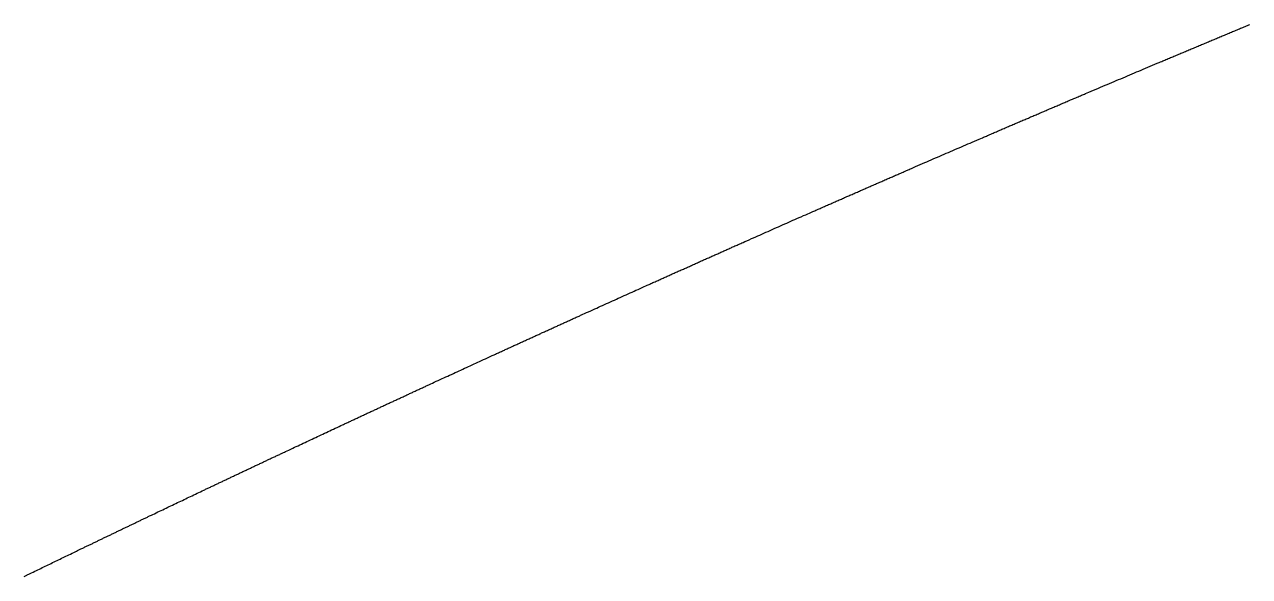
# Model space of a CAD drawing. Header units: millimetres. Extents: x 0 to 2438, y 0 to 1219.
# Drawn here: x 926.518 to 927.961, y 181.218 to 181.868 of the extents above; entities that cross this region are included whole.
import ezdxf

# ---------------------------------------------------------------- set-up
doc = ezdxf.new("R2010")
doc.units = ezdxf.units.MM
doc.layers.add('TEST_CUT_FIRST', color=1, linetype='Continuous')

msp = doc.modelspace()

# ---------------------------------------------------------------- linework, layer by layer
at = {"layer": 'TEST_CUT_FIRST'}
msp.add_lwpolyline([(926.5173, 181.2177), (926.5182, 181.2182), (926.519, 181.2186), (926.5198, 181.2189), (926.5205, 181.2193), (926.5212, 181.2196), (926.522, 181.22), (926.5231, 181.2205), (926.5246, 181.2213), (926.5263, 181.2221), (926.5282, 181.223), (926.5301, 181.2239), (926.5319, 181.2248), (926.5337, 181.2257), (926.5354, 181.2265), (926.5371, 181.2273), (926.5388, 181.2282), (926.5405, 181.229), (926.5423, 181.2298), (926.5441, 181.2307), (926.5458, 181.2315), (926.5476, 181.2324), (926.5493, 181.2332), (926.551, 181.2341), (926.5528, 181.2349), (926.5545, 181.2358), (926.5563, 181.2366), (926.558, 181.2375), (926.5598, 181.2383), (926.5615, 181.2392), (926.5633, 181.24), (926.565, 181.2408), (926.5667, 181.2417), (926.5685, 181.2425), (926.5702, 181.2433), (926.572, 181.2442), (926.5739, 181.2451), (926.5758, 181.246), (926.5775, 181.2469), (926.579, 181.2476), (926.5802, 181.2482), (926.5811, 181.2486), (926.5819, 181.249), (926.5827, 181.2494), (926.5835, 181.2498), (926.5844, 181.2502), (926.5854, 181.2507), (926.5864, 181.2511), (926.5873, 181.2516), (926.5882, 181.252), (926.5891, 181.2525), (926.59, 181.2529), (926.5909, 181.2533), (926.5918, 181.2538), (926.5928, 181.2542), (926.5937, 181.2547), (926.5946, 181.2551), (926.5955, 181.2556), (926.5964, 181.256), (926.5974, 181.2564), (926.5983, 181.2569), (926.5992, 181.2573), (926.6001, 181.2578), (926.601, 181.2582), (926.6019, 181.2587), (926.6029, 181.2591), (926.6038, 181.2595), (926.6047, 181.26), (926.6056, 181.2604), (926.6065, 181.2609), (926.6075, 181.2613), (926.6084, 181.2617), (926.6093, 181.2622), (926.6102, 181.2626), (926.6111, 181.2631), (926.6121, 181.2635), (926.613, 181.264), (926.6139, 181.2644), (926.6148, 181.2648), (926.6157, 181.2653), (926.6166, 181.2657), (926.6176, 181.2662), (926.6185, 181.2666), (926.6194, 181.267), (926.6203, 181.2675), (926.6212, 181.2679), (926.6222, 181.2684), (926.6231, 181.2688), (926.624, 181.2693), (926.6249, 181.2697), (926.6258, 181.2701), (926.6268, 181.2706), (926.6277, 181.271), (926.6286, 181.2715), (926.6295, 181.2719), (926.6304, 181.2723), (926.6314, 181.2728), (926.6323, 181.2732), (926.6332, 181.2737), (926.6341, 181.2741), (926.635, 181.2746), (926.636, 181.275), (926.6369, 181.2754), (926.6378, 181.2759), (926.6387, 181.2763), (926.6396, 181.2768), (926.6406, 181.2772), (926.6415, 181.2776), (926.6424, 181.2781), (926.6433, 181.2785), (926.6442, 181.279), (926.6452, 181.2794), (926.6461, 181.2798), (926.647, 181.2803), (926.6479, 181.2807), (926.6488, 181.2812), (926.6498, 181.2816), (926.6507, 181.2821), (926.6516, 181.2825), (926.6525, 181.2829), (926.6535, 181.2834), (926.6544, 181.2838), (926.6553, 181.2843), (926.6562, 181.2847), (926.6571, 181.2851), (926.658, 181.2856), (926.659, 181.286), (926.6599, 181.2865), (926.6609, 181.2869), (926.6618, 181.2874), (926.6628, 181.2878), (926.6636, 181.2882), (926.6643, 181.2886), (926.6651, 181.289), (926.6661, 181.2894), (926.6673, 181.29), (926.6689, 181.2908), (926.6708, 181.2917), (926.6729, 181.2927), (926.675, 181.2937), (926.677, 181.2946), (926.6789, 181.2955), (926.6808, 181.2964), (926.6827, 181.2973), (926.6846, 181.2982), (926.6865, 181.2992), (926.6884, 181.3001), (926.6904, 181.301), (926.6923, 181.3019), (926.6942, 181.3028), (926.6961, 181.3038), (926.6981, 181.3047), (926.7, 181.3056), (926.7019, 181.3065), (926.7038, 181.3074), (926.7058, 181.3083), (926.7077, 181.3093), (926.7096, 181.3102), (926.7115, 181.3111), (926.7135, 181.312), (926.7153, 181.3129), (926.7172, 181.3138), (926.7192, 181.3147), (926.7212, 181.3157), (926.7232, 181.3167), (926.7253, 181.3176), (926.7272, 181.3186), (926.7289, 181.3193), (926.7302, 181.3199), (926.7312, 181.3204), (926.732, 181.3208), (926.7329, 181.3212), (926.7338, 181.3217), (926.7348, 181.3222), (926.7358, 181.3226), (926.7369, 181.3231), (926.7379, 181.3236), (926.7389, 181.3241), (926.7399, 181.3246), (926.7409, 181.325), (926.7419, 181.3255), (926.7429, 181.326), (926.7439, 181.3265), (926.7449, 181.3269), (926.7459, 181.3274), (926.7469, 181.3279), (926.7479, 181.3284), (926.7489, 181.3289), (926.7499, 181.3293), (926.7509, 181.3298), (926.7519, 181.3303), (926.7529, 181.3308), (926.7539, 181.3312), (926.755, 181.3317), (926.756, 181.3322), (926.757, 181.3327), (926.758, 181.3331), (926.759, 181.3336), (926.76, 181.3341), (926.761, 181.3346), (926.762, 181.335), (926.763, 181.3355), (926.764, 181.336), (926.765, 181.3365), (926.766, 181.3369), (926.767, 181.3374), (926.768, 181.3379), (926.769, 181.3384), (926.77, 181.3388), (926.771, 181.3393), (926.772, 181.3398), (926.773, 181.3403), (926.774, 181.3407), (926.775, 181.3412), (926.776, 181.3417), (926.7771, 181.3422), (926.7781, 181.3426), (926.7791, 181.3431), (926.7801, 181.3436), (926.7811, 181.3441), (926.7821, 181.3445), (926.7831, 181.345), (926.7841, 181.3455), (926.7851, 181.346), (926.7861, 181.3464), (926.7871, 181.3469), (926.7881, 181.3474), (926.7891, 181.3479), (926.7901, 181.3483), (926.7911, 181.3488), (926.7921, 181.3493), (926.7931, 181.3498), (926.7941, 181.3502), (926.7952, 181.3507), (926.7962, 181.3512), (926.7972, 181.3517), (926.7982, 181.3521), (926.7992, 181.3526), (926.8002, 181.3531), (926.8012, 181.3536), (926.8022, 181.354), (926.8032, 181.3545), (926.8042, 181.355), (926.8052, 181.3554), (926.8062, 181.3559), (926.8072, 181.3564), (926.8082, 181.3569), (926.8092, 181.3573), (926.8103, 181.3578), (926.8113, 181.3583), (926.8123, 181.3588), (926.8133, 181.3592), (926.8143, 181.3597), (926.8153, 181.3602), (926.8163, 181.3607), (926.8173, 181.3611), (926.8184, 181.3616), (926.8194, 181.3621), (926.8204, 181.3626), (926.8213, 181.363), (926.8222, 181.3634), (926.823, 181.3638), (926.824, 181.3643), (926.8254, 181.3649), (926.8271, 181.3658), (926.8292, 181.3667), (926.8314, 181.3678), (926.8337, 181.3689), (926.8359, 181.3699), (926.838, 181.3709), (926.84, 181.3718), (926.8421, 181.3728), (926.8441, 181.3737), (926.8462, 181.3747), (926.8483, 181.3757), (926.8504, 181.3767), (926.8525, 181.3777), (926.8546, 181.3787), (926.8567, 181.3796), (926.8588, 181.3806), (926.8609, 181.3816), (926.863, 181.3826), (926.865, 181.3835), (926.8671, 181.3845), (926.8692, 181.3855), (926.8713, 181.3865), (926.8734, 181.3875), (926.8755, 181.3884), (926.8775, 181.3894), (926.8796, 181.3904), (926.8817, 181.3913), (926.8839, 181.3923), (926.8861, 181.3934), (926.8884, 181.3945), (926.8905, 181.3954), (926.8922, 181.3963), (926.8936, 181.3969), (926.8947, 181.3974), (926.8957, 181.3979), (926.8966, 181.3983), (926.8976, 181.3987), (926.8986, 181.3992), (926.8998, 181.3998), (926.9009, 181.4003), (926.902, 181.4008), (926.9031, 181.4013), (926.9042, 181.4018), (926.9052, 181.4023), (926.9063, 181.4028), (926.9074, 181.4033), (926.9085, 181.4038), (926.9096, 181.4043), (926.9107, 181.4048), (926.9117, 181.4053), (926.9128, 181.4059), (926.9139, 181.4064), (926.915, 181.4069), (926.9161, 181.4074), (926.9171, 181.4079), (926.9182, 181.4084), (926.9193, 181.4089), (926.9204, 181.4094), (926.9215, 181.4099), (926.9226, 181.4104), (926.9237, 181.4109), (926.9247, 181.4114), (926.9258, 181.4119), (926.9269, 181.4124), (926.928, 181.4129), (926.9291, 181.4134), (926.9302, 181.4139), (926.9312, 181.4144), (926.9323, 181.4149), (926.9334, 181.4154), (926.9345, 181.4159), (926.9356, 181.4164), (926.9367, 181.4169), (926.9377, 181.4175), (926.9388, 181.418), (926.9399, 181.4185), (926.941, 181.419), (926.9421, 181.4195), (926.9432, 181.42), (926.9443, 181.4205), (926.9453, 181.421), (926.9464, 181.4215), (926.9475, 181.422), (926.9486, 181.4225), (926.9497, 181.423), (926.9508, 181.4235), (926.9519, 181.424), (926.9529, 181.4245), (926.954, 181.425), (926.9551, 181.4255), (926.9562, 181.426), (926.9573, 181.4265), (926.9584, 181.427), (926.9594, 181.4275), (926.9605, 181.428), (926.9616, 181.4285), (926.9627, 181.429), (926.9638, 181.4295), (926.9649, 181.43), (926.966, 181.4305), (926.967, 181.431), (926.9681, 181.4315), (926.9692, 181.4321), (926.9703, 181.4326), (926.9714, 181.4331), (926.9725, 181.4336), (926.9736, 181.4341), (926.9747, 181.4346), (926.9757, 181.4351), (926.9768, 181.4356), (926.9779, 181.4361), (926.979, 181.4366), (926.9801, 181.4371), (926.9812, 181.4376), (926.9823, 181.4381), (926.9833, 181.4386), (926.9844, 181.4391), (926.9855, 181.4396), (926.9866, 181.4401), (926.9877, 181.4406), (926.9888, 181.4411), (926.99, 181.4416), (926.991, 181.4421), (926.992, 181.4426), (926.9929, 181.443), (926.9939, 181.4434), (926.995, 181.444), (926.9964, 181.4446), (926.9983, 181.4455), (927.0005, 181.4465), (927.0028, 181.4476), (927.0052, 181.4487), (927.0075, 181.4498), (927.0097, 181.4508), (927.0119, 181.4518), (927.0141, 181.4528), (927.0163, 181.4538), (927.0185, 181.4548), (927.0207, 181.4558), (927.0229, 181.4569), (927.0251, 181.4579), (927.0274, 181.4589), (927.0296, 181.4599), (927.0318, 181.4609), (927.034, 181.4619), (927.0362, 181.463), (927.0384, 181.464), (927.0406, 181.465), (927.0429, 181.466), (927.0451, 181.467), (927.0473, 181.4681), (927.0495, 181.4691), (927.0516, 181.4701), (927.0538, 181.4711), (927.056, 181.4721), (927.0583, 181.4731), (927.0607, 181.4742), (927.0631, 181.4753), (927.0653, 181.4763), (927.0672, 181.4772), (927.0687, 181.4779), (927.0698, 181.4784), (927.0708, 181.4788), (927.0717, 181.4793), (927.0727, 181.4797), (927.0739, 181.4802), (927.075, 181.4808), (927.0762, 181.4813), (927.0774, 181.4818), (927.0785, 181.4824), (927.0796, 181.4829), (927.0807, 181.4834), (927.0818, 181.4839), (927.083, 181.4844), (927.0841, 181.4849), (927.0852, 181.4854), (927.0863, 181.486), (927.0875, 181.4865), (927.0886, 181.487), (927.0897, 181.4875), (927.0908, 181.488), (927.092, 181.4885), (927.0931, 181.4891), (927.0942, 181.4896), (927.0954, 181.4901), (927.0965, 181.4906), (927.0976, 181.4911), (927.0987, 181.4916), (927.0999, 181.4921), (927.101, 181.4927), (927.1021, 181.4932), (927.1032, 181.4937), (927.1044, 181.4942), (927.1055, 181.4947), (927.1066, 181.4952), (927.1078, 181.4957), (927.1089, 181.4963), (927.11, 181.4968), (927.1111, 181.4973), (927.1123, 181.4978), (927.1134, 181.4983), (927.1145, 181.4988), (927.1156, 181.4993), (927.1168, 181.4999), (927.1179, 181.5004), (927.119, 181.5009), (927.1202, 181.5014), (927.1213, 181.5019), (927.1224, 181.5024), (927.1235, 181.5029), (927.1247, 181.5035), (927.1258, 181.504), (927.1269, 181.5045), (927.1281, 181.505), (927.1292, 181.5055), (927.1303, 181.506), (927.1314, 181.5065), (927.1326, 181.5071), (927.1337, 181.5076), (927.1348, 181.5081), (927.136, 181.5086), (927.1371, 181.5091), (927.1382, 181.5096), (927.1393, 181.5101), (927.1405, 181.5107), (927.1416, 181.5112), (927.1427, 181.5117), (927.1439, 181.5122), (927.145, 181.5127), (927.1461, 181.5132), (927.1472, 181.5137), (927.1484, 181.5142), (927.1495, 181.5148), (927.1506, 181.5153), (927.1518, 181.5158), (927.1529, 181.5163), (927.154, 181.5168), (927.1551, 181.5173), (927.1563, 181.5178), (927.1574, 181.5183), (927.1585, 181.5189), (927.1597, 181.5194), (927.1608, 181.5199), (927.1619, 181.5204), (927.163, 181.5209), (927.1641, 181.5214), (927.1653, 181.5219), (927.1664, 181.5224), (927.1676, 181.523), (927.1688, 181.5235), (927.1699, 181.524), (927.171, 181.5245), (927.1719, 181.5249), (927.1728, 181.5254), (927.174, 181.5259), (927.1755, 181.5265), (927.1774, 181.5274), (927.1797, 181.5285), (927.1822, 181.5296), (927.1847, 181.5307), (927.1872, 181.5318), (927.1895, 181.5329), (927.1918, 181.5339), (927.194, 181.5349), (927.1963, 181.536), (927.1986, 181.537), (927.201, 181.5381), (927.2033, 181.5391), (927.2056, 181.5402), (927.2079, 181.5412), (927.2103, 181.5423), (927.2126, 181.5433), (927.2149, 181.5444), (927.2172, 181.5454), (927.2195, 181.5465), (927.2219, 181.5475), (927.2242, 181.5486), (927.2265, 181.5496), (927.2288, 181.5507), (927.2311, 181.5517), (927.2334, 181.5527), (927.2357, 181.5538), (927.238, 181.5548), (927.2404, 181.5559), (927.2429, 181.557), (927.2454, 181.5581), (927.2477, 181.5592), (927.2497, 181.5601), (927.2513, 181.5608), (927.2525, 181.5613), (927.2535, 181.5618), (927.2545, 181.5622), (927.2556, 181.5627), (927.2568, 181.5632), (927.258, 181.5638), (927.2592, 181.5643), (927.2605, 181.5649), (927.2617, 181.5654), (927.2628, 181.566), (927.264, 181.5665), (927.2652, 181.567), (927.2664, 181.5676), (927.2676, 181.5681), (927.2688, 181.5686), (927.27, 181.5692), (927.2712, 181.5697), (927.2723, 181.5702), (927.2735, 181.5708), (927.2747, 181.5713), (927.2759, 181.5718), (927.2771, 181.5724), (927.2783, 181.5729), (927.2795, 181.5734), (927.2807, 181.574), (927.2819, 181.5745), (927.2831, 181.575), (927.2843, 181.5756), (927.2855, 181.5761), (927.2866, 181.5766), (927.2878, 181.5772), (927.289, 181.5777), (927.2902, 181.5782), (927.2914, 181.5788), (927.2926, 181.5793), (927.2938, 181.5798), (927.295, 181.5804), (927.2962, 181.5809), (927.2974, 181.5814), (927.2986, 181.582), (927.2998, 181.5825), (927.3009, 181.583), (927.3021, 181.5836), (927.3033, 181.5841), (927.3045, 181.5846), (927.3057, 181.5852), (927.3069, 181.5857), (927.3081, 181.5862), (927.3093, 181.5868), (927.3105, 181.5873), (927.3117, 181.5878), (927.3129, 181.5884), (927.3141, 181.5889), (927.3153, 181.5894), (927.3165, 181.59), (927.3176, 181.5905), (927.3188, 181.591), (927.32, 181.5916), (927.3212, 181.5921), (927.3224, 181.5926), (927.3236, 181.5932), (927.3248, 181.5937), (927.326, 181.5942), (927.3272, 181.5948), (927.3284, 181.5953), (927.3296, 181.5958), (927.3308, 181.5964), (927.332, 181.5969), (927.3332, 181.5974), (927.3343, 181.5979), (927.3355, 181.5985), (927.3367, 181.599), (927.3379, 181.5995), (927.3391, 181.6001), (927.3403, 181.6006), (927.3415, 181.6011), (927.3427, 181.6017), (927.3439, 181.6022), (927.3451, 181.6027), (927.3463, 181.6033), (927.3475, 181.6038), (927.3487, 181.6043), (927.3499, 181.6049), (927.351, 181.6054), (927.3522, 181.6059), (927.3534, 181.6064), (927.3546, 181.607), (927.3559, 181.6075), (927.3571, 181.6081), (927.3583, 181.6086), (927.3594, 181.6091), (927.3604, 181.6095), (927.3614, 181.61), (927.3626, 181.6105), (927.3642, 181.6112), (927.3663, 181.6121), (927.3687, 181.6132), (927.3713, 181.6144), (927.374, 181.6156), (927.3765, 181.6167), (927.379, 181.6178), (927.3814, 181.6188), (927.3837, 181.6199), (927.3862, 181.621), (927.3886, 181.6221), (927.3911, 181.6231), (927.3935, 181.6242), (927.396, 181.6253), (927.3984, 181.6264), (927.4008, 181.6275), (927.4033, 181.6286), (927.4057, 181.6296), (927.4082, 181.6307), (927.4106, 181.6318), (927.4131, 181.6329), (927.4155, 181.634), (927.418, 181.6351), (927.4204, 181.6361), (927.4228, 181.6372), (927.4252, 181.6383), (927.4276, 181.6393), (927.4301, 181.6404), (927.4326, 181.6415), (927.4353, 181.6427), (927.4379, 181.6438), (927.4403, 181.6449), (927.4424, 181.6458), (927.444, 181.6465), (927.4453, 181.6471), (927.4464, 181.6476), (927.4474, 181.648), (927.4486, 181.6485), (927.4498, 181.6491), (927.4511, 181.6497), (927.4524, 181.6502), (927.4537, 181.6508), (927.4549, 181.6513), (927.4562, 181.6519), (927.4574, 181.6524), (927.4587, 181.653), (927.4599, 181.6535), (927.4612, 181.6541), (927.4624, 181.6546), (927.4637, 181.6552), (927.4649, 181.6557), (927.4662, 181.6563), (927.4674, 181.6568), (927.4687, 181.6574), (927.4699, 181.6579), (927.4712, 181.6585), (927.4724, 181.659), (927.4737, 181.6596), (927.4749, 181.6601), (927.4762, 181.6607), (927.4774, 181.6612), (927.4787, 181.6618), (927.4799, 181.6623), (927.4812, 181.6629), (927.4824, 181.6634), (927.4837, 181.664), (927.4849, 181.6645), (927.4862, 181.6651), (927.4874, 181.6656), (927.4887, 181.6662), (927.4899, 181.6667), (927.4912, 181.6672), (927.4924, 181.6678), (927.4937, 181.6683), (927.4949, 181.6689), (927.4962, 181.6694), (927.4974, 181.67), (927.4987, 181.6705), (927.4999, 181.6711), (927.5012, 181.6716), (927.5024, 181.6722), (927.5037, 181.6727), (927.5049, 181.6733), (927.5062, 181.6738), (927.5074, 181.6744), (927.5087, 181.6749), (927.51, 181.6755), (927.5112, 181.676), (927.5125, 181.6766), (927.5137, 181.6771), (927.515, 181.6777), (927.5162, 181.6782), (927.5175, 181.6787), (927.5187, 181.6793), (927.52, 181.6798), (927.5212, 181.6804), (927.5225, 181.6809), (927.5237, 181.6815), (927.525, 181.682), (927.5262, 181.6826), (927.5275, 181.6831), (927.5287, 181.6837), (927.53, 181.6842), (927.5312, 181.6848), (927.5325, 181.6853), (927.5337, 181.6859), (927.535, 181.6864), (927.5363, 181.6869), (927.5375, 181.6875), (927.5388, 181.688), (927.54, 181.6886), (927.5413, 181.6891), (927.5425, 181.6897), (927.5438, 181.6902), (927.545, 181.6908), (927.5463, 181.6913), (927.5475, 181.6919), (927.5488, 181.6924), (927.55, 181.6929), (927.5513, 181.6935), (927.5525, 181.694), (927.5539, 181.6946), (927.5552, 181.6952), (927.5564, 181.6957), (927.5576, 181.6962), (927.5586, 181.6967), (927.5597, 181.6971), (927.5609, 181.6977), (927.5626, 181.6984), (927.5647, 181.6993), (927.5673, 181.7004), (927.57, 181.7016), (927.5728, 181.7028), (927.5754, 181.704), (927.578, 181.7051), (927.5805, 181.7062), (927.583, 181.7073), (927.5855, 181.7084), (927.5881, 181.7095), (927.5906, 181.7106), (927.5932, 181.7117), (927.5957, 181.7128), (927.5983, 181.7139), (927.6008, 181.715), (927.6034, 181.7161), (927.6059, 181.7172), (927.6085, 181.7183), (927.611, 181.7194), (927.6136, 181.7205), (927.6162, 181.7216), (927.6187, 181.7227), (927.6213, 181.7238), (927.6238, 181.7249), (927.6263, 181.726), (927.6288, 181.7271), (927.6314, 181.7282), (927.634, 181.7293), (927.6368, 181.7305), (927.6395, 181.7317), (927.6421, 181.7328), (927.6443, 181.7337), (927.6459, 181.7345), (927.6473, 181.735), (927.6484, 181.7355), (927.6495, 181.736), (927.6506, 181.7365), (927.6519, 181.7371), (927.6533, 181.7376), (927.6547, 181.7382), (927.656, 181.7388), (927.6573, 181.7394), (927.6586, 181.7399), (927.6598, 181.7405), (927.6611, 181.741), (927.6624, 181.7416), (927.6637, 181.7421), (927.665, 181.7427), (927.6663, 181.7433), (927.6676, 181.7438), (927.6689, 181.7444), (927.6702, 181.7449), (927.6715, 181.7455), (927.6728, 181.746), (927.6741, 181.7466), (927.6754, 181.7472), (927.6767, 181.7477), (927.678, 181.7483), (927.6793, 181.7488), (927.6806, 181.7494), (927.6819, 181.7499), (927.6832, 181.7505), (927.6845, 181.7511), (927.6858, 181.7516), (927.6871, 181.7522), (927.6884, 181.7527), (927.6897, 181.7533), (927.691, 181.7538), (927.6924, 181.7544), (927.6937, 181.755), (927.695, 181.7555), (927.6963, 181.7561), (927.6976, 181.7566), (927.6989, 181.7572), (927.7002, 181.7577), (927.7015, 181.7583), (927.7028, 181.7589), (927.7041, 181.7594), (927.7054, 181.76), (927.7067, 181.7605), (927.708, 181.7611), (927.7093, 181.7616), (927.7106, 181.7622), (927.7119, 181.7628), (927.7132, 181.7633), (927.7145, 181.7639), (927.7158, 181.7644), (927.7171, 181.765), (927.7184, 181.7655), (927.7197, 181.7661), (927.721, 181.7666), (927.7223, 181.7672), (927.7236, 181.7678), (927.7249, 181.7683), (927.7262, 181.7689), (927.7275, 181.7694), (927.7288, 181.77), (927.7301, 181.7705), (927.7314, 181.7711), (927.7327, 181.7716), (927.734, 181.7722), (927.7353, 181.7728), (927.7366, 181.7733), (927.7379, 181.7739), (927.7392, 181.7744), (927.7405, 181.775), (927.7418, 181.7755), (927.7431, 181.7761), (927.7444, 181.7766), (927.7457, 181.7772), (927.747, 181.7778), (927.7483, 181.7783), (927.7496, 181.7789), (927.7509, 181.7794), (927.7522, 181.78), (927.7535, 181.7805), (927.7548, 181.7811), (927.7561, 181.7816), (927.7574, 181.7822), (927.7587, 181.7827), (927.7601, 181.7833), (927.7615, 181.7839), (927.7628, 181.7844), (927.7639, 181.785), (927.765, 181.7854), (927.7661, 181.7859), (927.7674, 181.7864), (927.7692, 181.7872), (927.7714, 181.7881), (927.774, 181.7892), (927.7769, 181.7905), (927.7798, 181.7917), (927.7825, 181.7928), (927.7852, 181.794), (927.7878, 181.7951), (927.7904, 181.7962), (927.793, 181.7973), (927.7956, 181.7984), (927.7983, 181.7995), (927.801, 181.8007), (927.8036, 181.8018), (927.8063, 181.8029), (927.809, 181.804), (927.8116, 181.8052), (927.8143, 181.8063), (927.8169, 181.8074), (927.8196, 181.8085), (927.8222, 181.8096), (927.8249, 181.8108), (927.8276, 181.8119), (927.8302, 181.813), (927.8328, 181.8141), (927.8354, 181.8152), (927.838, 181.8163), (927.8407, 181.8174), (927.8435, 181.8186), (927.8463, 181.8198), (927.8492, 181.821), (927.8518, 181.8221), (927.8541, 181.8231), (927.8558, 181.8238), (927.8572, 181.8244), (927.8584, 181.8249), (927.8595, 181.8254), (927.8607, 181.8259), (927.8621, 181.8264), (927.8635, 181.827), (927.8649, 181.8276), (927.8663, 181.8282), (927.8676, 181.8288), (927.869, 181.8293), (927.8703, 181.8299), (927.8716, 181.8305), (927.873, 181.831), (927.8744, 181.8316), (927.8757, 181.8322), (927.8771, 181.8327), (927.8784, 181.8333), (927.8798, 181.8339), (927.8811, 181.8344), (927.8825, 181.835), (927.8838, 181.8356), (927.8852, 181.8361), (927.8865, 181.8367), (927.8879, 181.8373), (927.8892, 181.8379), (927.8906, 181.8384), (927.8919, 181.839), (927.8933, 181.8396), (927.8946, 181.8401), (927.896, 181.8407), (927.8973, 181.8413), (927.8987, 181.8418), (927.9, 181.8424), (927.9014, 181.843), (927.9028, 181.8435), (927.9041, 181.8441), (927.9055, 181.8447), (927.9068, 181.8452), (927.9082, 181.8458), (927.9095, 181.8463), (927.9109, 181.8469), (927.9122, 181.8475), (927.9136, 181.848), (927.9149, 181.8486), (927.9163, 181.8492), (927.9176, 181.8497), (927.919, 181.8503), (927.9203, 181.8509), (927.9217, 181.8514), (927.923, 181.852), (927.9244, 181.8526), (927.9257, 181.8531), (927.9271, 181.8537), (927.9285, 181.8543), (927.9298, 181.8548), (927.9312, 181.8554), (927.9325, 181.856), (927.9339, 181.8565), (927.9352, 181.8571), (927.9366, 181.8577), (927.9379, 181.8582), (927.9393, 181.8588), (927.9406, 181.8594), (927.942, 181.8599), (927.9433, 181.8605), (927.9447, 181.861), (927.9461, 181.8616), (927.9474, 181.8622), (927.9488, 181.8627), (927.9501, 181.8633), (927.9515, 181.8639), (927.9528, 181.8644), (927.9542, 181.865), (927.9555, 181.8656), (927.9569, 181.8661), (927.9582, 181.8667), (927.9596, 181.8673), (927.9609, 181.8678)], dxfattribs=at)

doc.saveas('drawing.dxf')
